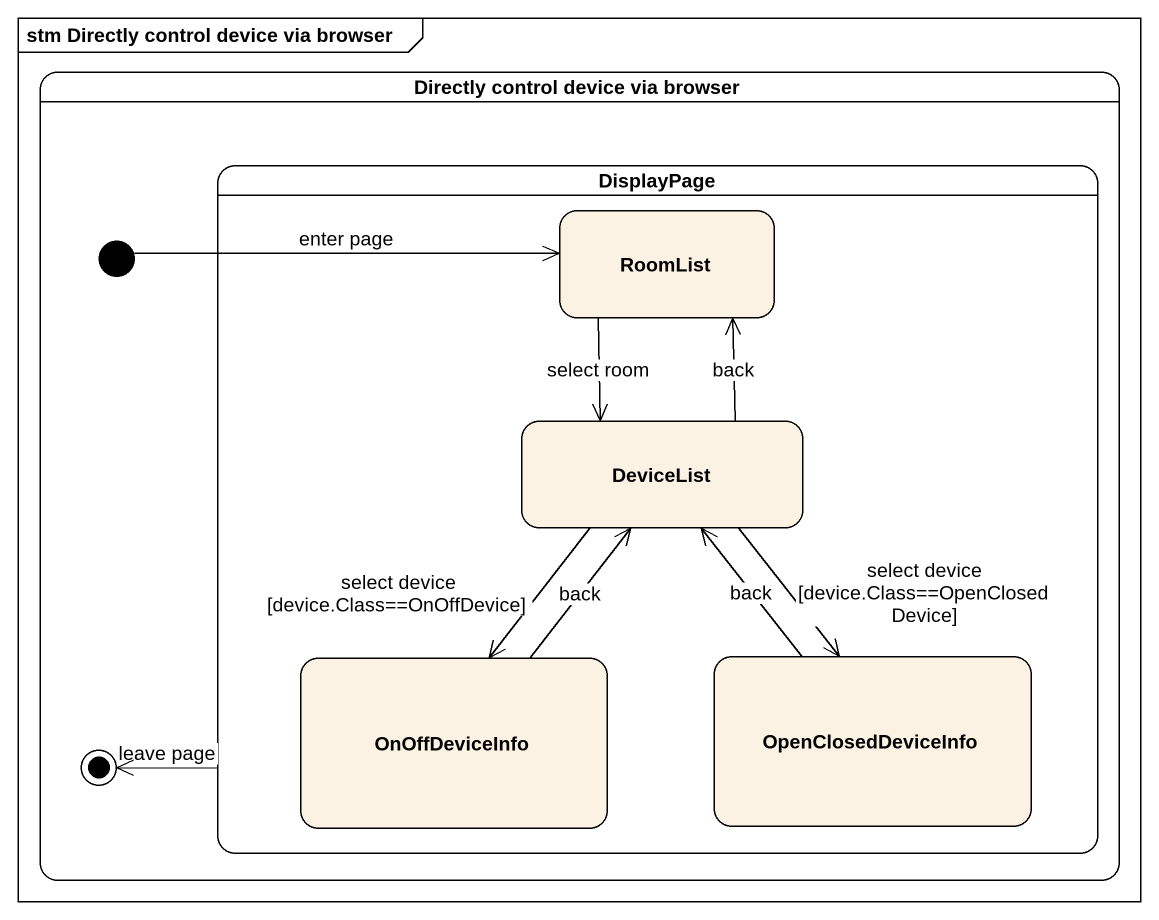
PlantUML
@startuml
mainframe stm Directly control device via browser
hide empty description
state "Directly control device via browser" as Directly_control_device_via {
  state DisplayPage {
    state RoomList
    state DeviceList
    state OnOffDeviceInfo
    state OpenClosedDeviceInfo
  }
  state initial1 <<start>>
  DisplayPage -left-> [*] : leave page
}
initial1 -right-> RoomList : enter page
RoomList --> DeviceList : select room
DeviceList -up-> RoomList : back
DeviceList --> OnOffDeviceInfo : select device [device.Class==OnOffDevice]
DeviceList --> OpenClosedDeviceInfo : select device [device.Class==OpenClosedDevice]
OnOffDeviceInfo -up-> DeviceList : back
OpenClosedDeviceInfo -up-> DeviceList : back
@enduml
